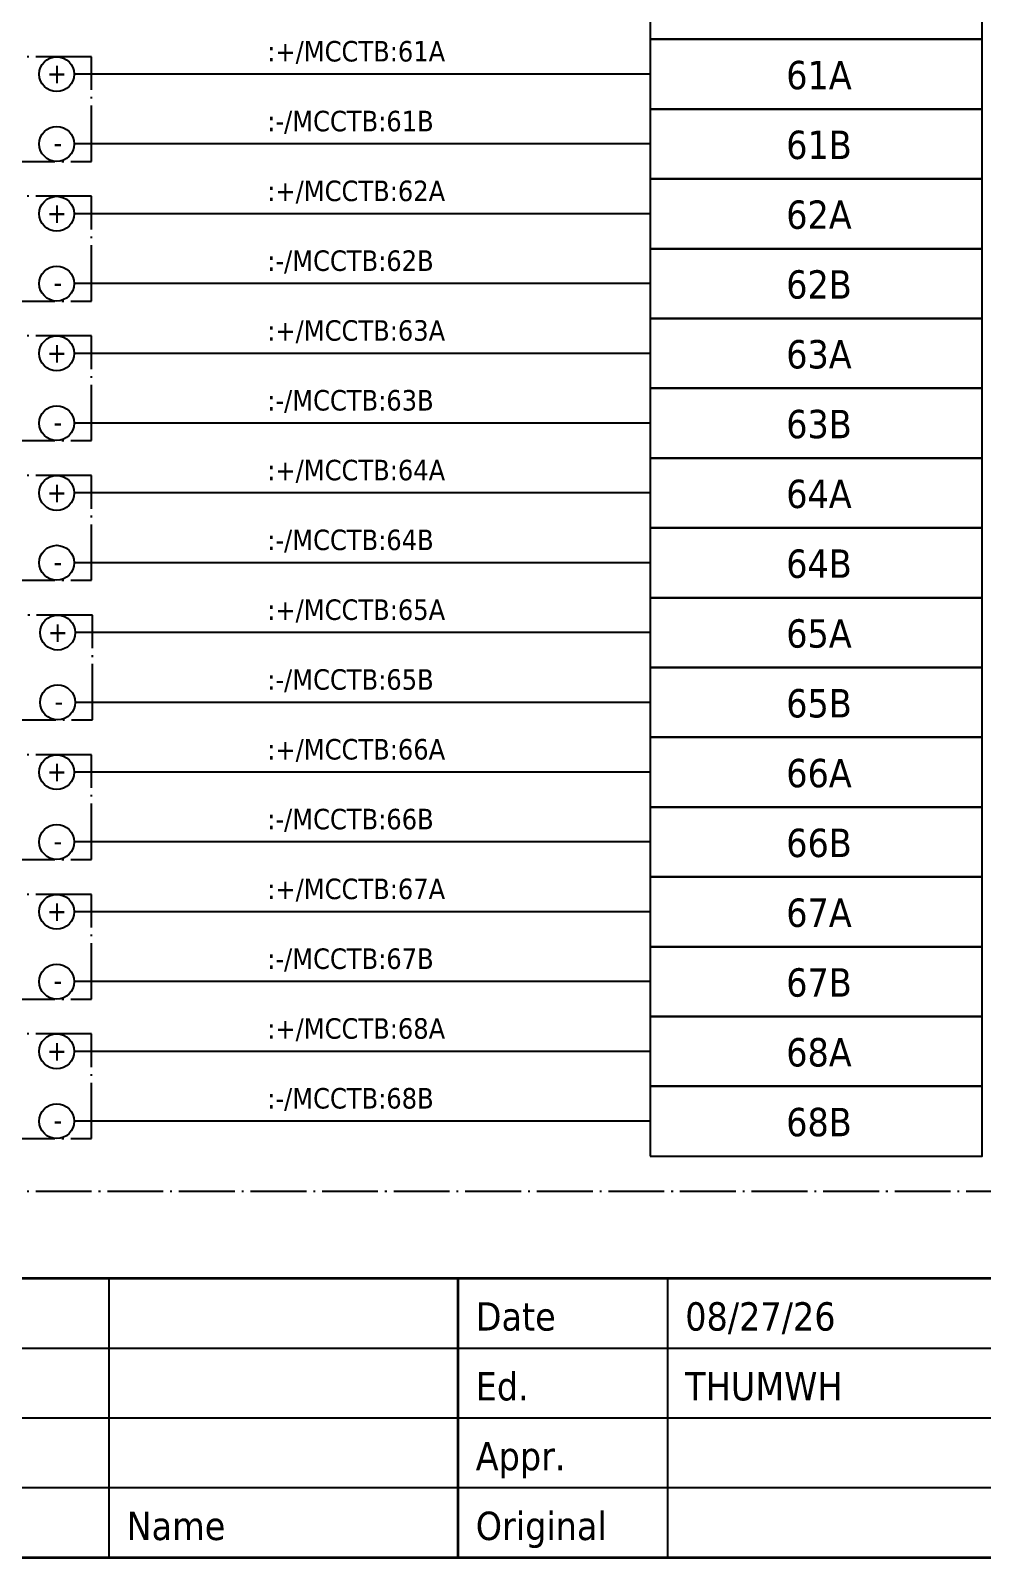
# Model space of a CAD drawing. Header units: millimetres. Extents: x 0 to 1792788, y -13 to 262234.
# Drawn here: x 35.5 to 90, y 0 to 87.5 of the extents above; entities that cross this region are included whole.
import ezdxf
from ezdxf.enums import TextEntityAlignment as Align

# ---------------------------------------------------------------- set-up
doc = ezdxf.new("R2010")
doc.units = ezdxf.units.MM
doc.linetypes.add('EPL_DASHDOT', pattern=[1, 0.8, -0.1, 0, -0.1])
for name, color, linetype, lineweight in [('EPLAN201', 7, 'Continuous', 35), ('EPLAN300', 5, 'Continuous', 25), ('EPLAN302', 5, 'Continuous', 25), ('EPLAN307', 134, 'EPL_DASHDOT', 25), ('EPLAN311', 7, 'Continuous', 25), ('EPLAN400', 5, 'Continuous', 35), ('EPLAN405', 7, 'Continuous', 25), ('EPLAN420', 7, 'Continuous', 35), ('EPLAN421', 5, 'Continuous', 35), ('EPLAN433', 251, 'Continuous', 35), ('EPLAN451', 7, 'Continuous', 35), ('EPLAN452', 7, 'Continuous', 35), ('EPLAN453', 7, 'Continuous', 35), ('EPLAN500', 7, 'Continuous', 35), ('EPLAN501', 7, 'Continuous', 35), ('EPLAN502', 7, 'Continuous', 35), ('EPLAN503', 7, 'Continuous', 35), ('EPLAN504', 7, 'Continuous', 35)]:
    doc.layers.add(name, color=color, linetype=linetype, lineweight=lineweight)
doc.styles.add('Tahoma', font='')
doc.styles.get('Tahoma').set_extended_font_data('Tahoma')

# ---------------------------------------------------------------- blocks, each defined once
blk = doc.blocks.new('EPLFRAME')
at = {"layer": 'EPLAN201', "linetype": 'Continuous', "lineweight": 35, "ltscale": 4}
for p, q in [((0, 16), (420, 16)), ((60, 0), (60, 16))]:
    blk.add_line(p, q, dxfattribs=at)
at = {"layer": 'EPLAN201', "linetype": 'Continuous', "lineweight": 25, "ltscale": 4}
for p, q in [((40, 0), (40, 16)), ((72, 0), (72, 16)), ((0, 12), (100, 12)), ((0, 8), (100, 8)), ((0, 4), (184, 4))]:
    blk.add_line(p, q, dxfattribs=at)
at = {"layer": 'EPLAN201', "linetype": 'Continuous', "lineweight": 35, "ltscale": 4}
blk.add_lwpolyline([(0, 0), (420, 0), (420, 297), (0, 297)], close=True, dxfattribs=at)
at = {"layer": 'EPLAN201', "color": 7, "style": 'Tahoma'}
for s, p in [('Date', (61, 13)), ('Ed.', (61, 9)), ('Appr.', (61, 5)), ('Name', (41, 1)), ('Original', (61, 1))]:
    blk.add_text(s, height=1.6254, dxfattribs=at).set_placement(p)
at = {"layer": 'EPLAN451', "color": 7, "style": 'Tahoma'}
for tag, p, height in [('14_10014', (101, 12), 2.257), ('14_10015', (185, 12), 2.257), ('14_10011', (101, 5), 2.257), ('14_10013', (332, 5), 1.625), ('14_10151', (73, 1), 1.625), ('14_10300', (415, 1), 1.625)]:
    blk.add_attdef(tag, p, '', height=height, dxfattribs=at)
blk.add_attdef('4_25020', text='', height=1.625, dxfattribs=at).set_placement((413, 1), align=Align.RIGHT)
at = {"layer": 'EPLAN452', "color": 7, "style": 'Tahoma'}
for tag, p, height in [('4_11041', (1, 17), 2.257), ('4_11071[1]', (1, 13), 1.625), ('4_11074[1]', (21, 13), 1.625), ('4_11070[1]', (41, 13), 1.625), ('4_11024', (73, 13), 1.625), ('4_11011', (231, 12), 2.257), ('4_11030', (301, 12), 2.257), ('4_20132_1001', (374, 13), 1.625), ('4_11071[2]', (1, 9), 1.625), ('4_11074[2]', (21, 9), 1.625), ('4_11070[2]', (41, 9), 1.625), ('4_11022', (73, 9), 1.625), ('4_20134_1001', (374, 9), 1.625), ('4_11071[3]', (1, 5), 1.625), ('4_11074[3]', (21, 5), 1.625), ('4_11070[3]', (41, 5), 1.625), ('4_11080', (73, 5), 1.625), ('4_11059', (301, 5), 1.625)]:
    blk.add_attdef(tag, p, '', height=height, dxfattribs=at)
for tag, height, p in [('4_11040', 2.257, (419, 17)), ('4_11000', 1.625, (419, 5)), ('4_11085', 1.625, (141, 1)), ('4_11086', 1.625, (183, 1))]:
    blk.add_attdef(tag, text='', height=height, dxfattribs=at).set_placement(p, align=Align.RIGHT)
at = {"layer": 'EPLAN453', "color": 7, "style": 'Tahoma'}
for tag, p in [('53_19005_1', (21, 293)), ('53_19005', (63, 293)), ('53_19005_8', (105, 293)), ('53_19005_6', (147, 293)), ('53_19005_7', (189, 293)), ('53_19005_9', (231, 293)), ('53_19005_3', (273, 293)), ('53_19005_2', (315, 293)), ('53_19005_4', (357, 293)), ('53_19005_5', (399, 293))]:
    blk.add_attdef(tag, text='', height=1.355, dxfattribs=at).set_placement(p, align=Align.BOTTOM_CENTER)
blk = doc.blocks.new('EPLSYM_LibrarySPECIAL_en_US_Symbol427_Variant5_Placement1_104')
at = {"layer": 'EPLAN421', "color": 5, "style": 'Tahoma'}
for tag, p in [('17_20029[1]', (-0.9525, 3.335)), ('17_20029[2]', (20.0025, 3.335))]:
    blk.add_attdef(tag, text='', height=1.1739, dxfattribs=at).set_placement(p, align=Align.BOTTOM_RIGHT)
at = {"layer": 'EPLAN433', "color": 251, "style": 'Tahoma'}
blk.add_attdef('17_20406_1', text='', height=1.6254, dxfattribs=at).set_placement((0.9525, 1.5875), align=Align.BOTTOM_RIGHT)
blk.add_attdef('17_20406', text='', height=1.6254, dxfattribs=at).set_placement((0.9525, 1.5875), align=Align.BOTTOM_LEFT)
blk = doc.blocks.new('EPLSYM_LibrarySPECIAL_en_US_Symbol427_Variant5_Placement1_105')
at = {"layer": 'EPLAN421', "color": 5, "style": 'Tahoma'}
for tag, p in [('17_20029[1]', (-0.9525, 3.335)), ('17_20029[2]', (20.0025, 3.335))]:
    blk.add_attdef(tag, text='', height=1.1739, dxfattribs=at).set_placement(p, align=Align.BOTTOM_RIGHT)
at = {"layer": 'EPLAN433', "color": 251, "style": 'Tahoma'}
blk.add_attdef('17_20406_1', text='', height=1.6254, dxfattribs=at).set_placement((0.9525, 1.5875), align=Align.BOTTOM_RIGHT)
blk.add_attdef('17_20406', text='', height=1.6254, dxfattribs=at).set_placement((0.9525, 1.5875), align=Align.BOTTOM_LEFT)
blk = doc.blocks.new('EPLSYM_LibrarySPECIAL_en_US_Symbol427_Variant5_Placement1_106')
at = {"layer": 'EPLAN421', "color": 5, "style": 'Tahoma'}
for tag, p in [('17_20029[1]', (-0.9525, 3.335)), ('17_20029[2]', (20.0025, 3.335))]:
    blk.add_attdef(tag, text='', height=1.1739, dxfattribs=at).set_placement(p, align=Align.BOTTOM_RIGHT)
at = {"layer": 'EPLAN433', "color": 251, "style": 'Tahoma'}
blk.add_attdef('17_20406_1', text='', height=1.6254, dxfattribs=at).set_placement((0.9525, 1.5875), align=Align.BOTTOM_RIGHT)
blk.add_attdef('17_20406', text='', height=1.6254, dxfattribs=at).set_placement((0.9525, 1.5875), align=Align.BOTTOM_LEFT)
blk = doc.blocks.new('EPLSYM_LibrarySPECIAL_en_US_Symbol427_Variant5_Placement1_107')
at = {"layer": 'EPLAN421', "color": 5, "style": 'Tahoma'}
for tag, p in [('17_20029[1]', (-0.9525, 3.335)), ('17_20029[2]', (20.0025, 3.335))]:
    blk.add_attdef(tag, text='', height=1.1739, dxfattribs=at).set_placement(p, align=Align.BOTTOM_RIGHT)
at = {"layer": 'EPLAN433', "color": 251, "style": 'Tahoma'}
blk.add_attdef('17_20406_1', text='', height=1.6254, dxfattribs=at).set_placement((0.9525, 1.5875), align=Align.BOTTOM_RIGHT)
blk.add_attdef('17_20406', text='', height=1.6254, dxfattribs=at).set_placement((0.9525, 1.5875), align=Align.BOTTOM_LEFT)
blk = doc.blocks.new('EPLSYM_LibrarySPECIAL_en_US_Symbol427_Variant5_Placement1_108')
at = {"layer": 'EPLAN421', "color": 5, "style": 'Tahoma'}
for tag, p in [('17_20029[1]', (-0.9525, 3.335)), ('17_20029[2]', (20.0025, 3.335))]:
    blk.add_attdef(tag, text='', height=1.1739, dxfattribs=at).set_placement(p, align=Align.BOTTOM_RIGHT)
at = {"layer": 'EPLAN433', "color": 251, "style": 'Tahoma'}
blk.add_attdef('17_20406_1', text='', height=1.6254, dxfattribs=at).set_placement((0.9525, 1.5875), align=Align.BOTTOM_RIGHT)
blk.add_attdef('17_20406', text='', height=1.6254, dxfattribs=at).set_placement((0.9525, 1.5875), align=Align.BOTTOM_LEFT)
blk = doc.blocks.new('EPLSYM_LibrarySPECIAL_en_US_Symbol427_Variant5_Placement1_109')
at = {"layer": 'EPLAN421', "color": 5, "style": 'Tahoma'}
for tag, p in [('17_20029[1]', (-0.9525, 3.335)), ('17_20029[2]', (20.0025, 3.335))]:
    blk.add_attdef(tag, text='', height=1.1739, dxfattribs=at).set_placement(p, align=Align.BOTTOM_RIGHT)
at = {"layer": 'EPLAN433', "color": 251, "style": 'Tahoma'}
blk.add_attdef('17_20406_1', text='', height=1.6254, dxfattribs=at).set_placement((0.9525, 1.5875), align=Align.BOTTOM_RIGHT)
blk.add_attdef('17_20406', text='', height=1.6254, dxfattribs=at).set_placement((0.9525, 1.5875), align=Align.BOTTOM_LEFT)
blk = doc.blocks.new('EPLSYM_LibrarySPECIAL_en_US_Symbol427_Variant5_Placement1_110')
at = {"layer": 'EPLAN421', "color": 5, "style": 'Tahoma'}
for tag, p in [('17_20029[1]', (-0.9525, 3.335)), ('17_20029[2]', (20.0025, 3.335))]:
    blk.add_attdef(tag, text='', height=1.1739, dxfattribs=at).set_placement(p, align=Align.BOTTOM_RIGHT)
at = {"layer": 'EPLAN433', "color": 251, "style": 'Tahoma'}
blk.add_attdef('17_20406_1', text='', height=1.6254, dxfattribs=at).set_placement((0.9525, 1.5875), align=Align.BOTTOM_RIGHT)
blk.add_attdef('17_20406', text='', height=1.6254, dxfattribs=at).set_placement((0.9525, 1.5875), align=Align.BOTTOM_LEFT)
blk = doc.blocks.new('EPLSYM_LibrarySPECIAL_en_US_Symbol427_Variant5_Placement1_111')
at = {"layer": 'EPLAN421', "color": 5, "style": 'Tahoma'}
for tag, p in [('17_20029[1]', (-0.9525, 3.335)), ('17_20029[2]', (20.0025, 3.335))]:
    blk.add_attdef(tag, text='', height=1.1739, dxfattribs=at).set_placement(p, align=Align.BOTTOM_RIGHT)
at = {"layer": 'EPLAN433', "color": 251, "style": 'Tahoma'}
blk.add_attdef('17_20406_1', text='', height=1.6254, dxfattribs=at).set_placement((0.9525, 1.5875), align=Align.BOTTOM_RIGHT)
blk.add_attdef('17_20406', text='', height=1.6254, dxfattribs=at).set_placement((0.9525, 1.5875), align=Align.BOTTOM_LEFT)
blk = doc.blocks.new('EPLSYM_LibrarySPECIAL_en_US_Symbol427_Variant5_Placement1_112')
at = {"layer": 'EPLAN421', "color": 5, "style": 'Tahoma'}
for tag, p in [('17_20029[1]', (-0.9525, 3.335)), ('17_20029[2]', (20.0025, 3.335))]:
    blk.add_attdef(tag, text='', height=1.1739, dxfattribs=at).set_placement(p, align=Align.BOTTOM_RIGHT)
at = {"layer": 'EPLAN433', "color": 251, "style": 'Tahoma'}
blk.add_attdef('17_20406_1', text='', height=1.6254, dxfattribs=at).set_placement((0.9525, 1.5875), align=Align.BOTTOM_RIGHT)
blk.add_attdef('17_20406', text='', height=1.6254, dxfattribs=at).set_placement((0.9525, 1.5875), align=Align.BOTTOM_LEFT)
blk = doc.blocks.new('EPLSYM_LibrarySPECIAL_en_US_Symbol427_Variant5_Placement1_113')
at = {"layer": 'EPLAN421', "color": 5, "style": 'Tahoma'}
for tag, p in [('17_20029[1]', (-0.9525, 3.335)), ('17_20029[2]', (20.0025, 3.335))]:
    blk.add_attdef(tag, text='', height=1.1739, dxfattribs=at).set_placement(p, align=Align.BOTTOM_RIGHT)
at = {"layer": 'EPLAN433', "color": 251, "style": 'Tahoma'}
blk.add_attdef('17_20406_1', text='', height=1.6254, dxfattribs=at).set_placement((0.9525, 1.5875), align=Align.BOTTOM_RIGHT)
blk.add_attdef('17_20406', text='', height=1.6254, dxfattribs=at).set_placement((0.9525, 1.5875), align=Align.BOTTOM_LEFT)
blk = doc.blocks.new('EPLSYM_LibrarySPECIAL_en_US_Symbol427_Variant5_Placement1_114')
at = {"layer": 'EPLAN421', "color": 5, "style": 'Tahoma'}
for tag, p in [('17_20029[1]', (-0.9525, 3.335)), ('17_20029[2]', (20.0025, 3.335))]:
    blk.add_attdef(tag, text='', height=1.1739, dxfattribs=at).set_placement(p, align=Align.BOTTOM_RIGHT)
at = {"layer": 'EPLAN433', "color": 251, "style": 'Tahoma'}
blk.add_attdef('17_20406_1', text='', height=1.6254, dxfattribs=at).set_placement((0.9525, 1.5875), align=Align.BOTTOM_RIGHT)
blk.add_attdef('17_20406', text='', height=1.6254, dxfattribs=at).set_placement((0.9525, 1.5875), align=Align.BOTTOM_LEFT)
blk = doc.blocks.new('EPLSYM_LibrarySPECIAL_en_US_Symbol427_Variant5_Placement1_115')
at = {"layer": 'EPLAN421', "color": 5, "style": 'Tahoma'}
for tag, p in [('17_20029[1]', (-0.9525, 3.335)), ('17_20029[2]', (20.0025, 3.335))]:
    blk.add_attdef(tag, text='', height=1.1739, dxfattribs=at).set_placement(p, align=Align.BOTTOM_RIGHT)
at = {"layer": 'EPLAN433', "color": 251, "style": 'Tahoma'}
blk.add_attdef('17_20406_1', text='', height=1.6254, dxfattribs=at).set_placement((0.9525, 1.5875), align=Align.BOTTOM_RIGHT)
blk.add_attdef('17_20406', text='', height=1.6254, dxfattribs=at).set_placement((0.9525, 1.5875), align=Align.BOTTOM_LEFT)
blk = doc.blocks.new('EPLSYM_LibrarySPECIAL_en_US_Symbol427_Variant5_Placement1_116')
at = {"layer": 'EPLAN421', "color": 5, "style": 'Tahoma'}
for tag, p in [('17_20029[1]', (-0.9525, 3.335)), ('17_20029[2]', (20.0025, 3.335))]:
    blk.add_attdef(tag, text='', height=1.1739, dxfattribs=at).set_placement(p, align=Align.BOTTOM_RIGHT)
at = {"layer": 'EPLAN433', "color": 251, "style": 'Tahoma'}
blk.add_attdef('17_20406_1', text='', height=1.6254, dxfattribs=at).set_placement((0.9525, 1.5875), align=Align.BOTTOM_RIGHT)
blk.add_attdef('17_20406', text='', height=1.6254, dxfattribs=at).set_placement((0.9525, 1.5875), align=Align.BOTTOM_LEFT)
blk = doc.blocks.new('EPLSYM_LibrarySPECIAL_en_US_Symbol427_Variant5_Placement1_117')
at = {"layer": 'EPLAN421', "color": 5, "style": 'Tahoma'}
for tag, p in [('17_20029[1]', (-0.9525, 3.335)), ('17_20029[2]', (20.0025, 3.335))]:
    blk.add_attdef(tag, text='', height=1.1739, dxfattribs=at).set_placement(p, align=Align.BOTTOM_RIGHT)
at = {"layer": 'EPLAN433', "color": 251, "style": 'Tahoma'}
blk.add_attdef('17_20406_1', text='', height=1.6254, dxfattribs=at).set_placement((0.9525, 1.5875), align=Align.BOTTOM_RIGHT)
blk.add_attdef('17_20406', text='', height=1.6254, dxfattribs=at).set_placement((0.9525, 1.5875), align=Align.BOTTOM_LEFT)
blk = doc.blocks.new('EPLSYM_LibrarySPECIAL_en_US_Symbol427_Variant5_Placement1_118')
at = {"layer": 'EPLAN421', "color": 5, "style": 'Tahoma'}
for tag, p in [('17_20029[1]', (-0.9525, 3.335)), ('17_20029[2]', (20.0025, 3.335))]:
    blk.add_attdef(tag, text='', height=1.1739, dxfattribs=at).set_placement(p, align=Align.BOTTOM_RIGHT)
at = {"layer": 'EPLAN433', "color": 251, "style": 'Tahoma'}
blk.add_attdef('17_20406_1', text='', height=1.6254, dxfattribs=at).set_placement((0.9525, 1.5875), align=Align.BOTTOM_RIGHT)
blk.add_attdef('17_20406', text='', height=1.6254, dxfattribs=at).set_placement((0.9525, 1.5875), align=Align.BOTTOM_LEFT)
blk = doc.blocks.new('EPLSYM_LibrarySPECIAL_en_US_Symbol427_Variant5_Placement1_119')
at = {"layer": 'EPLAN421', "color": 5, "style": 'Tahoma'}
for tag, p in [('17_20029[1]', (-0.9525, 3.335)), ('17_20029[2]', (20.0025, 3.335))]:
    blk.add_attdef(tag, text='', height=1.1739, dxfattribs=at).set_placement(p, align=Align.BOTTOM_RIGHT)
at = {"layer": 'EPLAN433', "color": 251, "style": 'Tahoma'}
blk.add_attdef('17_20406_1', text='', height=1.6254, dxfattribs=at).set_placement((0.9525, 1.5875), align=Align.BOTTOM_RIGHT)
blk.add_attdef('17_20406', text='', height=1.6254, dxfattribs=at).set_placement((0.9525, 1.5875), align=Align.BOTTOM_LEFT)
blk = doc.blocks.new('EPLSYM_LibrarySPECIAL_Symbol2_Variant0_Placement1_42')
at = {"layer": 'EPLAN307', "lineweight": 25, "ltscale": 4}
blk.add_lwpolyline([(0, -6), (34, -6), (34, 0), (0, 0)], close=True, dxfattribs=at)
at = {"layer": 'EPLAN400', "color": 5, "style": 'Tahoma'}
blk.add_attdef('88_20010', text='', height=2.2575, dxfattribs=at).set_placement((-1.5, -0.9515), align=Align.TOP_RIGHT)
at = {"layer": 'EPLAN500', "color": 7, "style": 'Tahoma'}
blk.add_attdef('88_20027', text='', height=1.6254, dxfattribs=at).set_placement((-1.5, -4.57508), align=Align.TOP_RIGHT)
at = {"layer": 'EPLAN501', "color": 7, "style": 'Tahoma'}
blk.add_attdef('88_20011', text='', height=1.6254, dxfattribs=at).set_placement((-1.5, -9.97508), align=Align.TOP_RIGHT)
at = {"layer": 'EPLAN502', "color": 7, "style": 'Tahoma'}
blk.add_attdef('88_20025', text='', height=1.6254, dxfattribs=at).set_placement((-1.5, -12.67508), align=Align.TOP_RIGHT)
at = {"layer": 'EPLAN503', "color": 7, "style": 'Tahoma'}
blk.add_attdef('88_20024', text='', height=1.6254, dxfattribs=at).set_placement((-1.5, -15.37508), align=Align.TOP_RIGHT)
at = {"layer": 'EPLAN504', "color": 7, "style": 'Tahoma'}
blk.add_attdef('88_20901[1]', text='', height=1.6254, dxfattribs=at).set_placement((-1.5, -7.27508), align=Align.TOP_RIGHT)
blk = doc.blocks.new('EPLSYM_LibrarySPECIAL_Symbol17_Variant3_Placement1')
at = {"layer": 'EPLAN302', "lineweight": 25, "ltscale": 4}
blk.add_line((4, 0), (1, 0), dxfattribs=at)
blk.add_circle((0, 0), 1, dxfattribs=at)
at = {"layer": 'EPLAN420', "color": 7, "style": 'Tahoma'}
blk.add_attdef('17_20036', text='', height=1.6254, dxfattribs=at).set_placement((-1.5, -0.16254), align=Align.MIDDLE_RIGHT)
at = {"layer": 'EPLAN421', "color": 5, "style": 'Tahoma'}
blk.add_attdef('17_20039', text='', height=1.1739, dxfattribs=at).set_placement((3, 1), align=Align.BOTTOM_RIGHT)
blk = doc.blocks.new('EPLSYM_LibrarySPECIAL_Symbol2_Variant0_Placement1_43')
at = {"layer": 'EPLAN307', "lineweight": 25, "ltscale": 4}
blk.add_lwpolyline([(0, -6), (34, -6), (34, 0), (0, 0)], close=True, dxfattribs=at)
at = {"layer": 'EPLAN400', "color": 5, "style": 'Tahoma'}
blk.add_attdef('88_20010', text='', height=2.2575, dxfattribs=at).set_placement((-1.5, -0.9515), align=Align.TOP_RIGHT)
at = {"layer": 'EPLAN500', "color": 7, "style": 'Tahoma'}
blk.add_attdef('88_20027', text='', height=1.6254, dxfattribs=at).set_placement((-1.5, -4.57508), align=Align.TOP_RIGHT)
at = {"layer": 'EPLAN501', "color": 7, "style": 'Tahoma'}
blk.add_attdef('88_20011', text='', height=1.6254, dxfattribs=at).set_placement((-1.5, -9.97508), align=Align.TOP_RIGHT)
at = {"layer": 'EPLAN502', "color": 7, "style": 'Tahoma'}
blk.add_attdef('88_20025', text='', height=1.6254, dxfattribs=at).set_placement((-1.5, -12.67508), align=Align.TOP_RIGHT)
at = {"layer": 'EPLAN503', "color": 7, "style": 'Tahoma'}
blk.add_attdef('88_20024', text='', height=1.6254, dxfattribs=at).set_placement((-1.5, -15.37508), align=Align.TOP_RIGHT)
at = {"layer": 'EPLAN504', "color": 7, "style": 'Tahoma'}
blk.add_attdef('88_20901[1]', text='', height=1.6254, dxfattribs=at).set_placement((-1.5, -7.27508), align=Align.TOP_RIGHT)
blk = doc.blocks.new('EPLSYM_LibrarySPECIAL_Symbol2_Variant0_Placement1_44')
at = {"layer": 'EPLAN307', "lineweight": 25, "ltscale": 4}
blk.add_lwpolyline([(0, -6), (34, -6), (34, 0), (0, 0)], close=True, dxfattribs=at)
at = {"layer": 'EPLAN400', "color": 5, "style": 'Tahoma'}
blk.add_attdef('88_20010', text='', height=2.2575, dxfattribs=at).set_placement((-1.5, -0.9515), align=Align.TOP_RIGHT)
at = {"layer": 'EPLAN500', "color": 7, "style": 'Tahoma'}
blk.add_attdef('88_20027', text='', height=1.6254, dxfattribs=at).set_placement((-1.5, -4.57508), align=Align.TOP_RIGHT)
at = {"layer": 'EPLAN501', "color": 7, "style": 'Tahoma'}
blk.add_attdef('88_20011', text='', height=1.6254, dxfattribs=at).set_placement((-1.5, -9.97508), align=Align.TOP_RIGHT)
at = {"layer": 'EPLAN502', "color": 7, "style": 'Tahoma'}
blk.add_attdef('88_20025', text='', height=1.6254, dxfattribs=at).set_placement((-1.5, -12.67508), align=Align.TOP_RIGHT)
at = {"layer": 'EPLAN503', "color": 7, "style": 'Tahoma'}
blk.add_attdef('88_20024', text='', height=1.6254, dxfattribs=at).set_placement((-1.5, -15.37508), align=Align.TOP_RIGHT)
at = {"layer": 'EPLAN504', "color": 7, "style": 'Tahoma'}
blk.add_attdef('88_20901[1]', text='', height=1.6254, dxfattribs=at).set_placement((-1.5, -7.27508), align=Align.TOP_RIGHT)
blk = doc.blocks.new('EPLSYM_LibrarySPECIAL_Symbol2_Variant0_Placement1_45')
at = {"layer": 'EPLAN307', "lineweight": 25, "ltscale": 4}
blk.add_lwpolyline([(0, -6), (34, -6), (34, 0), (0, 0)], close=True, dxfattribs=at)
at = {"layer": 'EPLAN400', "color": 5, "style": 'Tahoma'}
blk.add_attdef('88_20010', text='', height=2.2575, dxfattribs=at).set_placement((-1.5, -0.9515), align=Align.TOP_RIGHT)
at = {"layer": 'EPLAN500', "color": 7, "style": 'Tahoma'}
blk.add_attdef('88_20027', text='', height=1.6254, dxfattribs=at).set_placement((-1.5, -4.57508), align=Align.TOP_RIGHT)
at = {"layer": 'EPLAN501', "color": 7, "style": 'Tahoma'}
blk.add_attdef('88_20011', text='', height=1.6254, dxfattribs=at).set_placement((-1.5, -9.97508), align=Align.TOP_RIGHT)
at = {"layer": 'EPLAN502', "color": 7, "style": 'Tahoma'}
blk.add_attdef('88_20025', text='', height=1.6254, dxfattribs=at).set_placement((-1.5, -12.67508), align=Align.TOP_RIGHT)
at = {"layer": 'EPLAN503', "color": 7, "style": 'Tahoma'}
blk.add_attdef('88_20024', text='', height=1.6254, dxfattribs=at).set_placement((-1.5, -15.37508), align=Align.TOP_RIGHT)
at = {"layer": 'EPLAN504', "color": 7, "style": 'Tahoma'}
blk.add_attdef('88_20901[1]', text='', height=1.6254, dxfattribs=at).set_placement((-1.5, -7.27508), align=Align.TOP_RIGHT)
blk = doc.blocks.new('EPLSYM_LibrarySPECIAL_Symbol2_Variant0_Placement1_56')
at = {"layer": 'EPLAN307', "lineweight": 25, "ltscale": 4}
blk.add_lwpolyline([(0, -6), (34, -6), (34, 0), (0, 0)], close=True, dxfattribs=at)
at = {"layer": 'EPLAN400', "color": 5, "style": 'Tahoma'}
blk.add_attdef('88_20010', text='', height=2.2575, dxfattribs=at).set_placement((-1.5, -0.9515), align=Align.TOP_RIGHT)
at = {"layer": 'EPLAN500', "color": 7, "style": 'Tahoma'}
blk.add_attdef('88_20027', text='', height=1.6254, dxfattribs=at).set_placement((-1.5, -4.57508), align=Align.TOP_RIGHT)
at = {"layer": 'EPLAN501', "color": 7, "style": 'Tahoma'}
blk.add_attdef('88_20011', text='', height=1.6254, dxfattribs=at).set_placement((-1.5, -9.97508), align=Align.TOP_RIGHT)
at = {"layer": 'EPLAN502', "color": 7, "style": 'Tahoma'}
blk.add_attdef('88_20025', text='', height=1.6254, dxfattribs=at).set_placement((-1.5, -12.67508), align=Align.TOP_RIGHT)
at = {"layer": 'EPLAN503', "color": 7, "style": 'Tahoma'}
blk.add_attdef('88_20024', text='', height=1.6254, dxfattribs=at).set_placement((-1.5, -15.37508), align=Align.TOP_RIGHT)
at = {"layer": 'EPLAN504', "color": 7, "style": 'Tahoma'}
blk.add_attdef('88_20901[1]', text='', height=1.6254, dxfattribs=at).set_placement((-1.5, -7.27508), align=Align.TOP_RIGHT)
blk = doc.blocks.new('EPLSYM_LibrarySPECIAL_Symbol2_Variant0_Placement1_57')
at = {"layer": 'EPLAN307', "lineweight": 25, "ltscale": 4}
blk.add_lwpolyline([(0, -6), (34, -6), (34, 0), (0, 0)], close=True, dxfattribs=at)
at = {"layer": 'EPLAN400', "color": 5, "style": 'Tahoma'}
blk.add_attdef('88_20010', text='', height=2.2575, dxfattribs=at).set_placement((-1.5, -0.9515), align=Align.TOP_RIGHT)
at = {"layer": 'EPLAN500', "color": 7, "style": 'Tahoma'}
blk.add_attdef('88_20027', text='', height=1.6254, dxfattribs=at).set_placement((-1.5, -4.57508), align=Align.TOP_RIGHT)
at = {"layer": 'EPLAN501', "color": 7, "style": 'Tahoma'}
blk.add_attdef('88_20011', text='', height=1.6254, dxfattribs=at).set_placement((-1.5, -9.97508), align=Align.TOP_RIGHT)
at = {"layer": 'EPLAN502', "color": 7, "style": 'Tahoma'}
blk.add_attdef('88_20025', text='', height=1.6254, dxfattribs=at).set_placement((-1.5, -12.67508), align=Align.TOP_RIGHT)
at = {"layer": 'EPLAN503', "color": 7, "style": 'Tahoma'}
blk.add_attdef('88_20024', text='', height=1.6254, dxfattribs=at).set_placement((-1.5, -15.37508), align=Align.TOP_RIGHT)
at = {"layer": 'EPLAN504', "color": 7, "style": 'Tahoma'}
blk.add_attdef('88_20901[1]', text='', height=1.6254, dxfattribs=at).set_placement((-1.5, -7.27508), align=Align.TOP_RIGHT)
blk = doc.blocks.new('EPLSYM_LibrarySPECIAL_Symbol2_Variant0_Placement1_58')
at = {"layer": 'EPLAN307', "lineweight": 25, "ltscale": 4}
blk.add_lwpolyline([(0, -6), (34, -6), (34, 0), (0, 0)], close=True, dxfattribs=at)
at = {"layer": 'EPLAN400', "color": 5, "style": 'Tahoma'}
blk.add_attdef('88_20010', text='', height=2.2575, dxfattribs=at).set_placement((-1.5, -0.9515), align=Align.TOP_RIGHT)
at = {"layer": 'EPLAN500', "color": 7, "style": 'Tahoma'}
blk.add_attdef('88_20027', text='', height=1.6254, dxfattribs=at).set_placement((-1.5, -4.57508), align=Align.TOP_RIGHT)
at = {"layer": 'EPLAN501', "color": 7, "style": 'Tahoma'}
blk.add_attdef('88_20011', text='', height=1.6254, dxfattribs=at).set_placement((-1.5, -9.97508), align=Align.TOP_RIGHT)
at = {"layer": 'EPLAN502', "color": 7, "style": 'Tahoma'}
blk.add_attdef('88_20025', text='', height=1.6254, dxfattribs=at).set_placement((-1.5, -12.67508), align=Align.TOP_RIGHT)
at = {"layer": 'EPLAN503', "color": 7, "style": 'Tahoma'}
blk.add_attdef('88_20024', text='', height=1.6254, dxfattribs=at).set_placement((-1.5, -15.37508), align=Align.TOP_RIGHT)
at = {"layer": 'EPLAN504', "color": 7, "style": 'Tahoma'}
blk.add_attdef('88_20901[1]', text='', height=1.6254, dxfattribs=at).set_placement((-1.5, -7.27508), align=Align.TOP_RIGHT)
blk = doc.blocks.new('EPLSYM_LibrarySPECIAL_Symbol2_Variant0_Placement1_59')
at = {"layer": 'EPLAN307', "lineweight": 25, "ltscale": 4}
blk.add_lwpolyline([(0, -6), (34, -6), (34, 0), (0, 0)], close=True, dxfattribs=at)
at = {"layer": 'EPLAN400', "color": 5, "style": 'Tahoma'}
blk.add_attdef('88_20010', text='', height=2.2575, dxfattribs=at).set_placement((-1.5, -0.9515), align=Align.TOP_RIGHT)
at = {"layer": 'EPLAN500', "color": 7, "style": 'Tahoma'}
blk.add_attdef('88_20027', text='', height=1.6254, dxfattribs=at).set_placement((-1.5, -4.57508), align=Align.TOP_RIGHT)
at = {"layer": 'EPLAN501', "color": 7, "style": 'Tahoma'}
blk.add_attdef('88_20011', text='', height=1.6254, dxfattribs=at).set_placement((-1.5, -9.97508), align=Align.TOP_RIGHT)
at = {"layer": 'EPLAN502', "color": 7, "style": 'Tahoma'}
blk.add_attdef('88_20025', text='', height=1.6254, dxfattribs=at).set_placement((-1.5, -12.67508), align=Align.TOP_RIGHT)
at = {"layer": 'EPLAN503', "color": 7, "style": 'Tahoma'}
blk.add_attdef('88_20024', text='', height=1.6254, dxfattribs=at).set_placement((-1.5, -15.37508), align=Align.TOP_RIGHT)
at = {"layer": 'EPLAN504', "color": 7, "style": 'Tahoma'}
blk.add_attdef('88_20901[1]', text='', height=1.6254, dxfattribs=at).set_placement((-1.5, -7.27508), align=Align.TOP_RIGHT)
blk = doc.blocks.new('EPLSYM_LibrarySPECIAL_Symbol308_Variant0_Placement0')
at = {"layer": 'EPLAN405', "color": 7, "style": 'Tahoma'}
for tag, p in [('17_31011', (1.5, 6.35)), ('17_31002', (1.5, 0.5))]:
    blk.add_attdef(tag, text='', height=1.174, dxfattribs=at).set_placement(p, align=Align.BOTTOM_LEFT)
for tag, p in [('17_31004', (1.5, 4.4)), ('17_31003', (1.5, 2.45))]:
    blk.add_attdef(tag, p, '', height=1.174, dxfattribs=at)
blk = doc.blocks.new('EPLSYM_LibrarySPECIAL_Symbol2_Variant0_Placement1_60')
at = {"layer": 'EPLAN307', "lineweight": 25, "ltscale": 4}
blk.add_lwpolyline([(0, -151), (119, -151), (119, 0), (0, 0)], close=True, dxfattribs=at)
at = {"layer": 'EPLAN400', "color": 5, "style": 'Tahoma'}
blk.add_attdef('88_20010', text='', height=2.2575, dxfattribs=at).set_placement((-1.5, -0.9515), align=Align.TOP_RIGHT)
at = {"layer": 'EPLAN500', "color": 7, "style": 'Tahoma'}
blk.add_attdef('88_20027', text='', height=1.6254, dxfattribs=at).set_placement((-1.5, -4.57508), align=Align.TOP_RIGHT)
at = {"layer": 'EPLAN501', "color": 7, "style": 'Tahoma'}
blk.add_attdef('88_20011', text='', height=1.6254, dxfattribs=at).set_placement((-1.5, -9.97508), align=Align.TOP_RIGHT)
at = {"layer": 'EPLAN502', "color": 7, "style": 'Tahoma'}
blk.add_attdef('88_20025', text='', height=1.6254, dxfattribs=at).set_placement((-1.5, -12.67508), align=Align.TOP_RIGHT)
at = {"layer": 'EPLAN503', "color": 7, "style": 'Tahoma'}
blk.add_attdef('88_20024', text='', height=1.6254, dxfattribs=at).set_placement((-1.5, -15.37508), align=Align.TOP_RIGHT)
at = {"layer": 'EPLAN504', "color": 7, "style": 'Tahoma'}
blk.add_attdef('88_20901[1]', text='', height=1.6254, dxfattribs=at).set_placement((-1.5, -7.27508), align=Align.TOP_RIGHT)

msp = doc.modelspace()

# ---------------------------------------------------------------- linework, layer by layer
at = {"layer": 'EPLAN300', "lineweight": 25, "ltscale": 4}
for points in [[(71, 87), (90, 87), (90, 91), (71, 91)], [(71, 83), (90, 83), (90, 87), (71, 87)], [(71, 79), (90, 79), (90, 83), (71, 83)], [(71, 75), (90, 75), (90, 79), (71, 79)], [(71, 71), (90, 71), (90, 75), (71, 75)], [(71, 67), (90, 67), (90, 71), (71, 71)], [(71, 63), (90, 63), (90, 67), (71, 67)], [(71, 59), (90, 59), (90, 63), (71, 63)], [(71, 55), (90, 55), (90, 59), (71, 59)], [(71, 51), (90, 51), (90, 55), (71, 55)], [(71, 47), (90, 47), (90, 51), (71, 51)], [(71, 43), (90, 43), (90, 47), (71, 47)], [(71, 39), (90, 39), (90, 43), (71, 43)], [(71, 35), (90, 35), (90, 39), (71, 39)], [(71, 31), (90, 31), (90, 35), (71, 35)], [(71, 27), (90, 27), (90, 31), (71, 31)], [(71, 23), (90, 23), (90, 27), (71, 27)]]:
    msp.add_lwpolyline(points, close=True, dxfattribs=at)
at = {"layer": 'EPLAN311', "ltscale": 4}
for p, q in [((71, 85), (39, 85)), ((71, 81), (39, 81)), ((71, 77), (39, 77)), ((71, 73), (39, 73)), ((71, 69), (39, 69)), ((71, 65), (39, 65)), ((71, 61), (39, 61)), ((71, 57), (39, 57)), ((71, 53), (39.05, 53)), ((71, 49), (39.05, 49)), ((71, 45), (39, 45)), ((71, 41), (39, 41)), ((71, 37), (39, 37)), ((71, 33), (39, 33)), ((71, 29), (39, 29)), ((71, 25), (39, 25))]:
    msp.add_line(p, q, dxfattribs=at)

# ---------------------------------------------------------------- block references
ref = msp.add_blockref('EPLFRAME', (0, 0))
ref.add_attrib('4_11022', 'THUMWH', (73, 9), dxfattribs={"layer": 'EPLAN452', "color": 7, "height": 1.6254, "style": 'Tahoma'})
ref.add_attrib('4_11024', '08/27/26', (73, 13), dxfattribs={"layer": 'EPLAN452', "color": 7, "height": 1.6254, "style": 'Tahoma'})
for name, p in [('EPLSYM_LibrarySPECIAL_Symbol2_Variant0_Placement1_60', (3, 172)), ('EPLSYM_LibrarySPECIAL_Symbol2_Variant0_Placement1_56', (5, 86)), ('EPLSYM_LibrarySPECIAL_Symbol2_Variant0_Placement1_57', (5, 78)), ('EPLSYM_LibrarySPECIAL_Symbol2_Variant0_Placement1_58', (5, 70)), ('EPLSYM_LibrarySPECIAL_Symbol2_Variant0_Placement1_59', (5, 62)), ('EPLSYM_LibrarySPECIAL_Symbol2_Variant0_Placement1_42', (5.05, 54)), ('EPLSYM_LibrarySPECIAL_Symbol2_Variant0_Placement1_43', (5, 46)), ('EPLSYM_LibrarySPECIAL_Symbol2_Variant0_Placement1_44', (5, 38)), ('EPLSYM_LibrarySPECIAL_Symbol2_Variant0_Placement1_45', (5, 30))]:
    msp.add_blockref(name, p)
ref = msp.add_blockref('EPLSYM_LibrarySPECIAL_Symbol308_Variant0_Placement0', (49, 85))
ref.add_attrib('17_31011', ':+/MCCTB:61A', dxfattribs={"layer": 'EPLAN405', "color": 7, "height": 1.1739, "style": 'Tahoma'}).set_placement((49.055, 85.374), align=Align.BOTTOM_LEFT)
ref = msp.add_blockref('EPLSYM_LibrarySPECIAL_Symbol17_Variant3_Placement1', (37, 85))
ref.add_attrib('17_20039', '+', dxfattribs={"layer": 'EPLAN421', "color": 5, "height": 1.174, "style": 'Tahoma'}).set_placement((37.591, 84.117), align=Align.BOTTOM_RIGHT)
ref = msp.add_blockref('EPLSYM_LibrarySPECIAL_en_US_Symbol427_Variant5_Placement1_104', (71, 85))
ref.add_attrib('17_20011', '61A', dxfattribs={"layer": 'EPLAN501', "color": 7, "height": 1.6254, "style": 'Tahoma'}).set_placement((80.661, 83.65), align=Align.BOTTOM_CENTER)
ref = msp.add_blockref('EPLSYM_LibrarySPECIAL_Symbol308_Variant0_Placement0', (49, 81))
ref.add_attrib('17_31011', ':-/MCCTB:61B', dxfattribs={"layer": 'EPLAN405', "color": 7, "height": 1.1739, "style": 'Tahoma'}).set_placement((49.055, 81.374), align=Align.BOTTOM_LEFT)
ref = msp.add_blockref('EPLSYM_LibrarySPECIAL_Symbol17_Variant3_Placement1', (37, 81))
ref.add_attrib('17_20039', '-', dxfattribs={"layer": 'EPLAN421', "color": 5, "height": 1.174, "style": 'Tahoma'}).set_placement((37.316, 80.132), align=Align.BOTTOM_RIGHT)
ref = msp.add_blockref('EPLSYM_LibrarySPECIAL_en_US_Symbol427_Variant5_Placement1_105', (71, 81))
ref.add_attrib('17_20011', '61B', dxfattribs={"layer": 'EPLAN501', "color": 7, "height": 1.6254, "style": 'Tahoma'}).set_placement((80.661, 79.65), align=Align.BOTTOM_CENTER)
ref = msp.add_blockref('EPLSYM_LibrarySPECIAL_Symbol308_Variant0_Placement0', (49, 77))
ref.add_attrib('17_31011', ':+/MCCTB:62A', dxfattribs={"layer": 'EPLAN405', "color": 7, "height": 1.1739, "style": 'Tahoma'}).set_placement((49.055, 77.374), align=Align.BOTTOM_LEFT)
ref = msp.add_blockref('EPLSYM_LibrarySPECIAL_Symbol17_Variant3_Placement1', (37, 77))
ref.add_attrib('17_20039', '+', dxfattribs={"layer": 'EPLAN421', "color": 5, "height": 1.174, "style": 'Tahoma'}).set_placement((37.591, 76.117), align=Align.BOTTOM_RIGHT)
ref = msp.add_blockref('EPLSYM_LibrarySPECIAL_en_US_Symbol427_Variant5_Placement1_106', (71, 77))
ref.add_attrib('17_20011', '62A', dxfattribs={"layer": 'EPLAN501', "color": 7, "height": 1.6254, "style": 'Tahoma'}).set_placement((80.661, 75.65), align=Align.BOTTOM_CENTER)
ref = msp.add_blockref('EPLSYM_LibrarySPECIAL_Symbol308_Variant0_Placement0', (49, 73))
ref.add_attrib('17_31011', ':-/MCCTB:62B', dxfattribs={"layer": 'EPLAN405', "color": 7, "height": 1.1739, "style": 'Tahoma'}).set_placement((49.055, 73.374), align=Align.BOTTOM_LEFT)
ref = msp.add_blockref('EPLSYM_LibrarySPECIAL_Symbol17_Variant3_Placement1', (37, 73))
ref.add_attrib('17_20039', '-', dxfattribs={"layer": 'EPLAN421', "color": 5, "height": 1.174, "style": 'Tahoma'}).set_placement((37.316, 72.132), align=Align.BOTTOM_RIGHT)
ref = msp.add_blockref('EPLSYM_LibrarySPECIAL_en_US_Symbol427_Variant5_Placement1_107', (71, 73))
ref.add_attrib('17_20011', '62B', dxfattribs={"layer": 'EPLAN501', "color": 7, "height": 1.6254, "style": 'Tahoma'}).set_placement((80.661, 71.65), align=Align.BOTTOM_CENTER)
ref = msp.add_blockref('EPLSYM_LibrarySPECIAL_Symbol308_Variant0_Placement0', (49, 69))
ref.add_attrib('17_31011', ':+/MCCTB:63A', dxfattribs={"layer": 'EPLAN405', "color": 7, "height": 1.1739, "style": 'Tahoma'}).set_placement((49.055, 69.374), align=Align.BOTTOM_LEFT)
ref = msp.add_blockref('EPLSYM_LibrarySPECIAL_Symbol17_Variant3_Placement1', (37, 69))
ref.add_attrib('17_20039', '+', dxfattribs={"layer": 'EPLAN421', "color": 5, "height": 1.174, "style": 'Tahoma'}).set_placement((37.591, 68.117), align=Align.BOTTOM_RIGHT)
ref = msp.add_blockref('EPLSYM_LibrarySPECIAL_en_US_Symbol427_Variant5_Placement1_108', (71, 69))
ref.add_attrib('17_20011', '63A', dxfattribs={"layer": 'EPLAN501', "color": 7, "height": 1.6254, "style": 'Tahoma'}).set_placement((80.661, 67.65), align=Align.BOTTOM_CENTER)
ref = msp.add_blockref('EPLSYM_LibrarySPECIAL_Symbol308_Variant0_Placement0', (49, 65))
ref.add_attrib('17_31011', ':-/MCCTB:63B', dxfattribs={"layer": 'EPLAN405', "color": 7, "height": 1.1739, "style": 'Tahoma'}).set_placement((49.055, 65.374), align=Align.BOTTOM_LEFT)
ref = msp.add_blockref('EPLSYM_LibrarySPECIAL_Symbol17_Variant3_Placement1', (37, 65))
ref.add_attrib('17_20039', '-', dxfattribs={"layer": 'EPLAN421', "color": 5, "height": 1.174, "style": 'Tahoma'}).set_placement((37.316, 64.132), align=Align.BOTTOM_RIGHT)
ref = msp.add_blockref('EPLSYM_LibrarySPECIAL_en_US_Symbol427_Variant5_Placement1_109', (71, 65))
ref.add_attrib('17_20011', '63B', dxfattribs={"layer": 'EPLAN501', "color": 7, "height": 1.6254, "style": 'Tahoma'}).set_placement((80.661, 63.65), align=Align.BOTTOM_CENTER)
ref = msp.add_blockref('EPLSYM_LibrarySPECIAL_Symbol308_Variant0_Placement0', (49, 61))
ref.add_attrib('17_31011', ':+/MCCTB:64A', dxfattribs={"layer": 'EPLAN405', "color": 7, "height": 1.1739, "style": 'Tahoma'}).set_placement((49.055, 61.374), align=Align.BOTTOM_LEFT)
ref = msp.add_blockref('EPLSYM_LibrarySPECIAL_Symbol17_Variant3_Placement1', (37, 61))
ref.add_attrib('17_20039', '+', dxfattribs={"layer": 'EPLAN421', "color": 5, "height": 1.174, "style": 'Tahoma'}).set_placement((37.591, 60.117), align=Align.BOTTOM_RIGHT)
ref = msp.add_blockref('EPLSYM_LibrarySPECIAL_en_US_Symbol427_Variant5_Placement1_110', (71, 61))
ref.add_attrib('17_20011', '64A', dxfattribs={"layer": 'EPLAN501', "color": 7, "height": 1.6254, "style": 'Tahoma'}).set_placement((80.661, 59.65), align=Align.BOTTOM_CENTER)
ref = msp.add_blockref('EPLSYM_LibrarySPECIAL_Symbol308_Variant0_Placement0', (49, 57))
ref.add_attrib('17_31011', ':-/MCCTB:64B', dxfattribs={"layer": 'EPLAN405', "color": 7, "height": 1.1739, "style": 'Tahoma'}).set_placement((49.055, 57.374), align=Align.BOTTOM_LEFT)
ref = msp.add_blockref('EPLSYM_LibrarySPECIAL_Symbol17_Variant3_Placement1', (37, 57))
ref.add_attrib('17_20039', '-', dxfattribs={"layer": 'EPLAN421', "color": 5, "height": 1.174, "style": 'Tahoma'}).set_placement((37.316, 56.132), align=Align.BOTTOM_RIGHT)
ref = msp.add_blockref('EPLSYM_LibrarySPECIAL_en_US_Symbol427_Variant5_Placement1_111', (71, 57))
ref.add_attrib('17_20011', '64B', dxfattribs={"layer": 'EPLAN501', "color": 7, "height": 1.6254, "style": 'Tahoma'}).set_placement((80.661, 55.65), align=Align.BOTTOM_CENTER)
ref = msp.add_blockref('EPLSYM_LibrarySPECIAL_Symbol308_Variant0_Placement0', (49, 53))
ref.add_attrib('17_31011', ':+/MCCTB:65A', dxfattribs={"layer": 'EPLAN405', "color": 7, "height": 1.1739, "style": 'Tahoma'}).set_placement((49.055, 53.374), align=Align.BOTTOM_LEFT)
ref = msp.add_blockref('EPLSYM_LibrarySPECIAL_Symbol17_Variant3_Placement1', (37.05, 53))
ref.add_attrib('17_20039', '+', dxfattribs={"layer": 'EPLAN421', "color": 5, "height": 1.174, "style": 'Tahoma'}).set_placement((37.641, 52.117), align=Align.BOTTOM_RIGHT)
ref = msp.add_blockref('EPLSYM_LibrarySPECIAL_en_US_Symbol427_Variant5_Placement1_112', (71, 53))
ref.add_attrib('17_20011', '65A', dxfattribs={"layer": 'EPLAN501', "color": 7, "height": 1.6254, "style": 'Tahoma'}).set_placement((80.661, 51.65), align=Align.BOTTOM_CENTER)
ref = msp.add_blockref('EPLSYM_LibrarySPECIAL_Symbol308_Variant0_Placement0', (49, 49))
ref.add_attrib('17_31011', ':-/MCCTB:65B', dxfattribs={"layer": 'EPLAN405', "color": 7, "height": 1.1739, "style": 'Tahoma'}).set_placement((49.055, 49.374), align=Align.BOTTOM_LEFT)
ref = msp.add_blockref('EPLSYM_LibrarySPECIAL_Symbol17_Variant3_Placement1', (37.05, 49))
ref.add_attrib('17_20039', '-', dxfattribs={"layer": 'EPLAN421', "color": 5, "height": 1.174, "style": 'Tahoma'}).set_placement((37.366, 48.132), align=Align.BOTTOM_RIGHT)
ref = msp.add_blockref('EPLSYM_LibrarySPECIAL_en_US_Symbol427_Variant5_Placement1_113', (71, 49))
ref.add_attrib('17_20011', '65B', dxfattribs={"layer": 'EPLAN501', "color": 7, "height": 1.6254, "style": 'Tahoma'}).set_placement((80.661, 47.65), align=Align.BOTTOM_CENTER)
ref = msp.add_blockref('EPLSYM_LibrarySPECIAL_Symbol308_Variant0_Placement0', (49, 45))
ref.add_attrib('17_31011', ':+/MCCTB:66A', dxfattribs={"layer": 'EPLAN405', "color": 7, "height": 1.1739, "style": 'Tahoma'}).set_placement((49.055, 45.374), align=Align.BOTTOM_LEFT)
ref = msp.add_blockref('EPLSYM_LibrarySPECIAL_Symbol17_Variant3_Placement1', (37, 45))
ref.add_attrib('17_20039', '+', dxfattribs={"layer": 'EPLAN421', "color": 5, "height": 1.174, "style": 'Tahoma'}).set_placement((37.591, 44.117), align=Align.BOTTOM_RIGHT)
ref = msp.add_blockref('EPLSYM_LibrarySPECIAL_en_US_Symbol427_Variant5_Placement1_114', (71, 45))
ref.add_attrib('17_20011', '66A', dxfattribs={"layer": 'EPLAN501', "color": 7, "height": 1.6254, "style": 'Tahoma'}).set_placement((80.661, 43.65), align=Align.BOTTOM_CENTER)
ref = msp.add_blockref('EPLSYM_LibrarySPECIAL_Symbol308_Variant0_Placement0', (49, 41))
ref.add_attrib('17_31011', ':-/MCCTB:66B', dxfattribs={"layer": 'EPLAN405', "color": 7, "height": 1.1739, "style": 'Tahoma'}).set_placement((49.055, 41.374), align=Align.BOTTOM_LEFT)
ref = msp.add_blockref('EPLSYM_LibrarySPECIAL_Symbol17_Variant3_Placement1', (37, 41))
ref.add_attrib('17_20039', '-', dxfattribs={"layer": 'EPLAN421', "color": 5, "height": 1.174, "style": 'Tahoma'}).set_placement((37.316, 40.132), align=Align.BOTTOM_RIGHT)
ref = msp.add_blockref('EPLSYM_LibrarySPECIAL_en_US_Symbol427_Variant5_Placement1_115', (71, 41))
ref.add_attrib('17_20011', '66B', dxfattribs={"layer": 'EPLAN501', "color": 7, "height": 1.6254, "style": 'Tahoma'}).set_placement((80.661, 39.65), align=Align.BOTTOM_CENTER)
ref = msp.add_blockref('EPLSYM_LibrarySPECIAL_Symbol308_Variant0_Placement0', (49, 37))
ref.add_attrib('17_31011', ':+/MCCTB:67A', dxfattribs={"layer": 'EPLAN405', "color": 7, "height": 1.1739, "style": 'Tahoma'}).set_placement((49.055, 37.374), align=Align.BOTTOM_LEFT)
ref = msp.add_blockref('EPLSYM_LibrarySPECIAL_Symbol17_Variant3_Placement1', (37, 37))
ref.add_attrib('17_20039', '+', dxfattribs={"layer": 'EPLAN421', "color": 5, "height": 1.174, "style": 'Tahoma'}).set_placement((37.591, 36.117), align=Align.BOTTOM_RIGHT)
ref = msp.add_blockref('EPLSYM_LibrarySPECIAL_en_US_Symbol427_Variant5_Placement1_116', (71, 37))
ref.add_attrib('17_20011', '67A', dxfattribs={"layer": 'EPLAN501', "color": 7, "height": 1.6254, "style": 'Tahoma'}).set_placement((80.661, 35.65), align=Align.BOTTOM_CENTER)
ref = msp.add_blockref('EPLSYM_LibrarySPECIAL_Symbol308_Variant0_Placement0', (49, 33))
ref.add_attrib('17_31011', ':-/MCCTB:67B', dxfattribs={"layer": 'EPLAN405', "color": 7, "height": 1.1739, "style": 'Tahoma'}).set_placement((49.055, 33.374), align=Align.BOTTOM_LEFT)
ref = msp.add_blockref('EPLSYM_LibrarySPECIAL_Symbol17_Variant3_Placement1', (37, 33))
ref.add_attrib('17_20039', '-', dxfattribs={"layer": 'EPLAN421', "color": 5, "height": 1.174, "style": 'Tahoma'}).set_placement((37.316, 32.132), align=Align.BOTTOM_RIGHT)
ref = msp.add_blockref('EPLSYM_LibrarySPECIAL_en_US_Symbol427_Variant5_Placement1_117', (71, 33))
ref.add_attrib('17_20011', '67B', dxfattribs={"layer": 'EPLAN501', "color": 7, "height": 1.6254, "style": 'Tahoma'}).set_placement((80.661, 31.65), align=Align.BOTTOM_CENTER)
ref = msp.add_blockref('EPLSYM_LibrarySPECIAL_Symbol308_Variant0_Placement0', (49, 29))
ref.add_attrib('17_31011', ':+/MCCTB:68A', dxfattribs={"layer": 'EPLAN405', "color": 7, "height": 1.1739, "style": 'Tahoma'}).set_placement((49.055, 29.374), align=Align.BOTTOM_LEFT)
ref = msp.add_blockref('EPLSYM_LibrarySPECIAL_Symbol17_Variant3_Placement1', (37, 29))
ref.add_attrib('17_20039', '+', dxfattribs={"layer": 'EPLAN421', "color": 5, "height": 1.174, "style": 'Tahoma'}).set_placement((37.591, 28.117), align=Align.BOTTOM_RIGHT)
ref = msp.add_blockref('EPLSYM_LibrarySPECIAL_en_US_Symbol427_Variant5_Placement1_118', (71, 29))
ref.add_attrib('17_20011', '68A', dxfattribs={"layer": 'EPLAN501', "color": 7, "height": 1.6254, "style": 'Tahoma'}).set_placement((80.661, 27.65), align=Align.BOTTOM_CENTER)
ref = msp.add_blockref('EPLSYM_LibrarySPECIAL_Symbol308_Variant0_Placement0', (49, 25))
ref.add_attrib('17_31011', ':-/MCCTB:68B', dxfattribs={"layer": 'EPLAN405', "color": 7, "height": 1.1739, "style": 'Tahoma'}).set_placement((49.055, 25.374), align=Align.BOTTOM_LEFT)
ref = msp.add_blockref('EPLSYM_LibrarySPECIAL_Symbol17_Variant3_Placement1', (37, 25))
ref.add_attrib('17_20039', '-', dxfattribs={"layer": 'EPLAN421', "color": 5, "height": 1.174, "style": 'Tahoma'}).set_placement((37.316, 24.132), align=Align.BOTTOM_RIGHT)
ref = msp.add_blockref('EPLSYM_LibrarySPECIAL_en_US_Symbol427_Variant5_Placement1_119', (71, 25))
ref.add_attrib('17_20011', '68B', dxfattribs={"layer": 'EPLAN501', "color": 7, "height": 1.6254, "style": 'Tahoma'}).set_placement((80.661, 23.65), align=Align.BOTTOM_CENTER)

doc.saveas('drawing.dxf')
